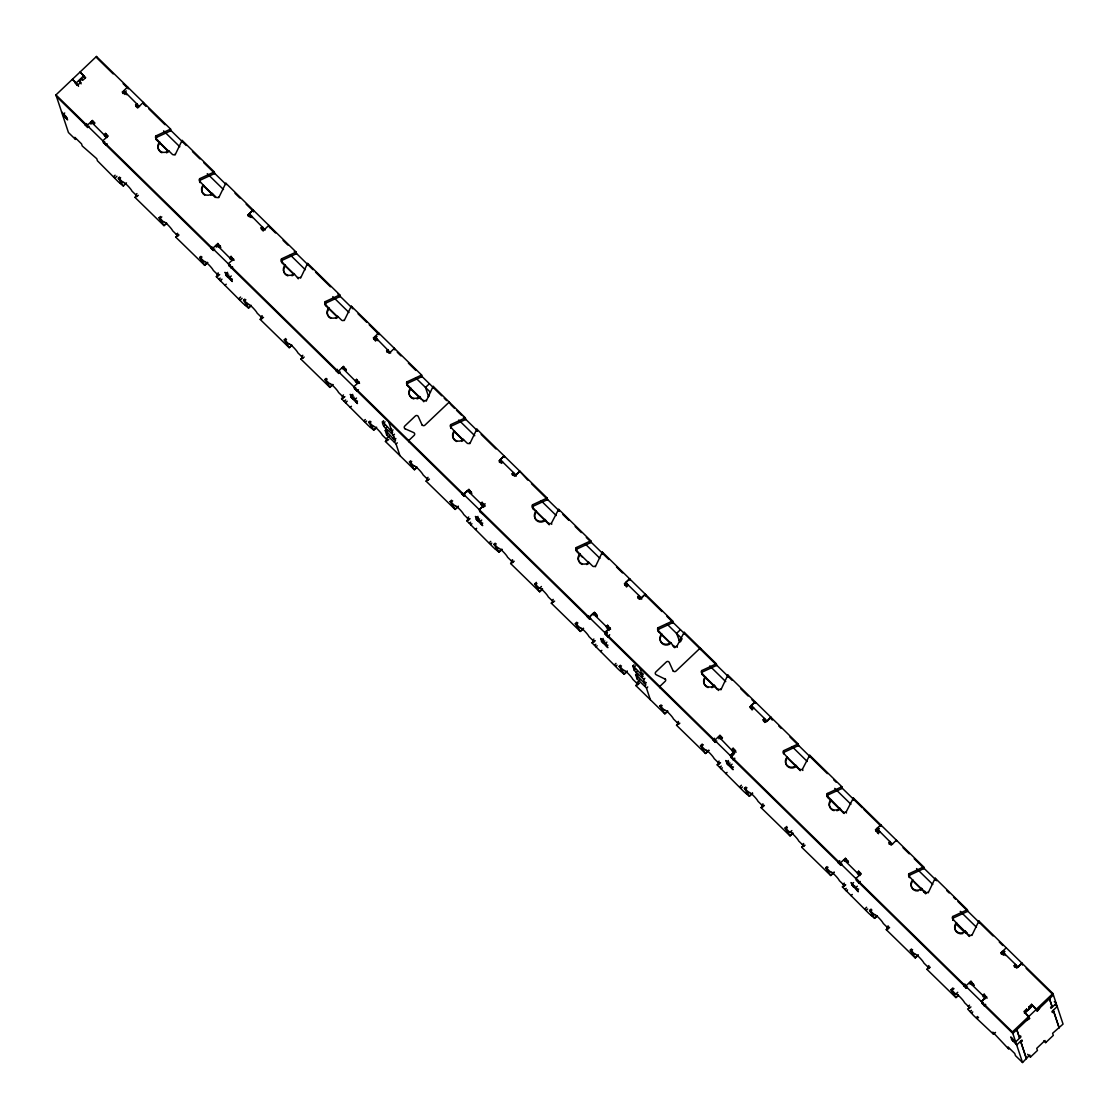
<?xml version="1.0" encoding="UTF-8"?>
<svg xmlns="http://www.w3.org/2000/svg" width="1119" height="1119" viewBox="0 0 1119 1119"><rect width="100%" height="100%" fill="white"/><g stroke="black" fill="none" stroke-linecap="round" stroke-linejoin="round"><path stroke-width="1.5" d="M175.082 154.968L181.865 140.868A1.818 1.748 -16.8 0 1 182.187 140.448L214.233 171.85L214.694 173.375A1.818 1.748 -16.8 0 1 214.261 173.669L200.217 180.187A1.818 1.734 -16.8 0 0 200.161 182.663L199.7 181.138A1.818 1.734 -16.8 0 1 199.755 178.662L213.799 172.158A1.818 1.748 -16.8 0 0 214.233 171.85M218.751 197.685L225.562 183.67A1.818 1.748 -16.8 0 1 225.884 183.264L296.045 252.013L296.507 253.523A1.818 1.748 -16.8 0 1 296.087 253.831L282.03 260.349A1.818 1.734 -16.8 0 0 281.68 262.433M300.633 278.03L307.375 263.832A1.818 1.748 -16.8 0 1 307.697 263.427L339.742 294.815L340.204 296.339A1.818 1.748 -16.8 0 1 339.784 296.647L325.727 303.151A1.818 1.734 -16.8 0 0 325.671 305.627L337.337 317.041M344.232 320.552L351.072 306.634A1.818 1.748 -16.8 0 1 351.394 306.228L421.569 374.977L422.031 376.502A1.818 1.748 -16.8 0 1 421.597 376.795L407.554 383.313A1.818 1.734 -16.8 0 0 407.288 385.537M426.199 401.189L432.899 386.796A1.818 1.748 -16.8 0 1 433.221 386.391L465.266 417.793L465.714 419.303A1.818 1.734 -16.8 0 1 465.294 419.611L451.237 426.129A1.818 1.734 -16.8 0 0 450.817 428.059M469.812 443.711L476.596 429.612A1.818 1.748 -16.8 0 1 476.918 429.206L547.079 497.941L547.541 499.466A1.818 1.734 -16.8 0 1 547.107 499.773L533.064 506.278A1.818 1.734 -16.8 0 0 532.91 508.641L532.546 507.229A1.818 1.734 -16.8 0 1 532.602 504.767L546.659 498.249A1.818 1.734 -16.8 0 0 547.079 497.941M551.737 524.251L551.429 523.202L558.409 509.76A1.818 1.748 -16.8 0 1 558.731 509.355L590.776 540.757L591.238 542.267A1.818 1.734 -16.8 0 1 590.804 542.575L576.761 549.093A1.818 1.734 -16.8 0 0 576.411 551.177M595.35 566.774L602.106 552.576A1.818 1.748 -16.8 0 1 602.428 552.171L672.589 620.919L673.051 622.43A1.818 1.734 -16.8 0 1 672.631 622.737L658.573 629.256A1.818 1.734 -16.8 0 0 658.531 631.717L670.183 643.131M677.289 647.314L676.939 646.181L683.919 632.739A1.818 1.748 -16.8 0 1 684.241 632.333L716.286 663.721L716.747 665.245A1.818 1.734 -16.8 0 1 716.328 665.539L702.27 672.057A1.818 1.734 -16.8 0 0 701.921 674.142M680.506 641.719L682.058 638.739M720.902 689.836L727.616 675.54A1.818 1.748 -16.8 0 1 727.937 675.135L798.113 743.883L798.574 745.394A1.818 1.734 -16.8 0 1 798.141 745.702L784.097 752.22A1.818 1.734 -16.8 0 0 783.538 753.633M802.855 770.473L802.463 769.145L809.443 755.703A1.818 1.748 -16.8 0 1 809.764 755.297L841.81 786.685L842.257 788.21A1.818 1.734 -16.8 0 1 841.838 788.517L827.78 795.022A1.818 1.734 -16.8 0 0 827.738 797.497L844.048 813.485L839.823 808.268A6.364 6.085 -16.8 0 1 830.857 808.31A6.364 6.085 -16.8 0 1 831.039 799.665L827.277 795.973A1.818 1.734 -16.8 0 1 827.333 793.511L841.376 786.993A1.818 1.734 -16.8 0 0 841.81 786.685M846.468 812.995L846.16 811.946L853.14 798.504A1.818 1.748 -16.8 0 1 853.461 798.099L923.623 866.847L924.084 868.372A1.818 1.734 -16.8 0 1 923.651 868.666L909.607 875.184A1.818 1.734 -16.8 0 0 909.551 877.66L909.09 876.135A1.818 1.734 -16.8 0 1 909.146 873.673L923.203 867.155A1.818 1.734 -16.8 0 0 923.623 866.847M928.197 892.864L934.952 878.667A1.818 1.748 -16.8 0 1 935.274 878.261L967.32 909.663L967.781 911.174A1.818 1.734 -16.8 0 1 967.348 911.481L953.304 918A1.818 1.734 -16.8 0 0 952.745 919.231M971.838 935.484L978.649 921.483A1.818 1.748 -16.8 0 1 978.971 921.077L1052.909 993.504L1063.05 1024.095L1052.615 1033.285L1053.315 1035.397L1045.692 1042.628L1043.817 1040.796M391.58 428.801L390.349 429.976L391.72 431.137M394.434 437.431C391.706 438.116 395.175 441.418 395.874 438.494M248.754 214.666L249.859 215.743L249.243 213.715L253.174 209.994L253.467 211.715M87.604 126.979L56.412 96.416L55.95 94.905L96.458 56.468L170.536 129.035L170.997 130.559A1.818 1.748 -16.8 0 1 170.564 130.867L156.52 137.385A1.818 1.734 -16.8 0 0 156.464 139.847L168.116 151.261M76.875 85.072L76.176 82.974L83.799 75.728L80.036 72.078L85.659 77.603L83.044 80.078L81.799 78.848L79.393 81.127L79.855 82.638M78.498 86.359L78.036 84.834L80.652 82.358L79.393 81.127M64.706 112.977L62.608 114.963L68.441 132.532L75.532 139.455L74.833 137.343L81.533 143.861L82.233 145.974L96.752 158.702L97.451 160.8L118.446 181.935L123.37 186.076L126.461 182.859M86.065 123.594L85.24 125.02L87.744 127.482L88.974 126.321M85.24 125.02L86.709 123.636M93.576 124.209L94.877 122.964L92.373 120.502L87.142 125.454L87.744 127.482M124.978 91.52L122.88 93.506L122.419 91.982L127.65 87.03L128.223 88.919M90.737 124.013L92.835 122.027L92.373 120.502M123.244 91.702L124.349 92.765L126.307 90.919M105.55 133.413L104.249 134.658L104.696 136.168L106.011 134.937L105.55 133.413L108.053 135.875L102.822 140.826L105.941 145.316L107.172 144.155M136.056 106.417L135.609 104.892L136.91 103.661L137.371 105.172L136.056 106.417L137.735 108.053M103.438 142.854L104.668 141.693M106.781 143.875L105.941 145.316M113.648 176.606L115.117 175.207M114.949 178.103L116.908 176.242M123.272 185.88L118.334 178.187L119.565 177.026M118.334 178.145L119.411 178.886L120.642 177.725M121.384 181.082L119.719 182.705M120.726 183.502L121.467 182.803M119.411 178.886L123.174 182.551A6.364 0.867 46.5 0 1 126.951 184.971A6.364 0.867 46.5 0 1 131.944 191.083L135.693 194.748L136.924 193.587M136.966 195.447L134.993 197.406L164.045 225.73L166.745 223.171M134.993 197.308L138.35 195.335M166.395 223.199L163.947 225.52L159.01 217.841L160.479 216.443M159.122 217.757L160.087 218.527L161.807 216.904M160.087 218.527L163.85 222.191A6.364 0.867 46.5 0 1 167.612 224.625A6.364 0.867 46.5 0 1 172.606 230.738L176.368 234.403L177.599 233.242M178.369 234.403L175.669 237.06L204.721 265.371L207.658 262.587M175.669 236.962L179.026 234.99M207.561 262.378L204.623 265.175L199.686 257.482L200.916 256.321M211.337 246.795L210.75 247.998L213.267 250.46L214.736 249.061M210.75 247.998L211.981 246.837M199.686 257.482L200.763 258.181L201.993 257.02M220.849 247.453L217.883 243.48L212.652 248.432L213.267 250.46M250.488 214.484L248.404 216.471L247.942 214.96L253.174 209.994L253.621 211.519L246.124 204.162M216.261 246.977L218.345 244.991L217.883 243.48M219.086 247.173L220.401 245.928M231.06 256.391L229.759 257.622L230.22 259.146L231.521 257.902L231.06 256.391L234.025 260.363L231.521 257.902M261.58 229.381L261.119 227.87L262.419 226.625L262.881 228.15L261.58 229.381L263.245 231.018M200.763 258.181L204.525 261.846A6.364 0.867 46.5 0 1 208.288 264.266A6.364 0.867 46.5 0 1 213.281 270.378L217.044 274.043L218.261 272.882M233.577 258.839L228.346 263.804L231.465 268.28L232.682 267.119M218.792 274.281L216.345 276.701L242.935 303.333L248.586 308.131L251.285 305.571M216.345 276.603L219.688 274.631M228.947 265.818L230.178 264.657M218.988 279.274L220.205 278.113M232.29 266.84L231.465 268.28M227.535 272.309L226.22 273.554L227.241 276.631L228.877 275.078M220.275 280.785L221.996 279.149M230.654 279.232L232.248 281.512L225.996 275.414L227.954 273.554M231.283 275.973L229.982 277.218L231.004 280.296L232.304 279.051M226.234 284.212L224.905 285.373M238.865 298.647L240.571 297.025M240.151 300.158L242.124 298.297M251.174 305.375L248.488 307.921L243.55 300.242L244.781 299.081M243.606 300.144L244.627 300.941L245.858 299.78M244.935 304.76L246.837 302.899M245.942 305.557L246.684 304.858M244.627 300.941L248.39 304.592A6.364 0.867 46.5 0 1 252.153 307.026A6.364 0.867 46.5 0 1 257.146 313.138L260.909 316.803L262.126 315.642M291.947 345.212L289.262 347.771L260.209 319.461L263.552 317.39M285.695 338.498L284.226 339.882L289.15 347.575L291.611 345.253M284.338 339.798L285.303 340.582L286.52 339.421M285.303 340.582L289.052 344.246A6.364 0.867 46.5 0 1 292.828 346.666A6.364 0.867 46.5 0 1 297.822 352.793L301.584 356.443L302.801 355.282M302.592 357.381L300.885 359.101L329.923 387.426L332.875 384.628M300.885 359.003L304.228 357.031M332.763 384.432L329.825 387.216L324.902 379.537L326.119 378.376M337.337 369.298L336.273 370.962L338.777 373.424L340.246 372.026M324.902 379.537L325.979 380.222L327.196 379.061M336.273 370.962L337.49 369.802M346.372 370.417L343.407 366.445L338.176 371.396L338.777 373.424M375.592 341.085L373.452 337.924L378.684 332.958L378.823 334.525M373.914 339.449L377.047 336.469M344.61 370.137L345.911 368.906M356.583 379.355L355.269 380.586L355.73 382.111L357.031 380.866L356.583 379.355L359.549 383.327L357.031 380.866M387.09 352.345L386.628 350.834L387.943 349.59L388.391 351.114M325.979 380.222L329.727 383.887A6.364 0.867 46.5 0 1 333.504 386.307A6.364 0.867 46.5 0 1 338.498 392.433L342.246 396.098L343.477 394.923M359.087 381.817L353.856 386.768L356.975 391.258L358.444 389.86M394.364 348.331L389.146 353.296L386.628 350.834M343.757 396.658L341.547 398.756L368.137 425.388L373.802 430.172L376.488 427.626M341.561 398.644L344.904 396.672M354.471 388.797L355.688 387.636M344.19 401.329L345.659 399.931M352.737 394.364L351.436 395.608L352.457 398.686L354.094 397.133M357.562 390.041L356.975 391.258M345.491 402.826L347.212 401.203M355.856 401.287L357.465 403.567L351.198 397.455L353.156 395.594M356.499 398.028L355.199 399.259L356.206 402.336L357.52 401.106M351.436 406.267L350.107 407.428M364.067 420.702L365.298 419.541M365.367 422.199L366.598 421.038M376.627 427.178L373.69 429.976L368.766 422.297L369.983 421.122M368.822 422.185L369.732 422.87L371.06 421.821M371.312 425.64L370.053 426.815M371.158 427.598L372.137 426.675M383.593 420.716L382.376 421.877C382.796 430.256 394.238 431.277 394.643 439.655M390.349 429.976L383.817 422.94L385.048 421.779M383.789 426.143L385.006 424.982M429.416 383.733L425.5 387.454L428.591 396.685M385.565 428.227L386.796 427.066M386.447 429.332L385.23 430.493L386.684 434.871L395.958 443.753L399.945 455.671M393.203 438.592L386.67 431.57L387.901 430.395M386.642 434.759L387.859 433.599M393.021 429.878L391.804 431.067L388.797 422.059M428.381 396.322L429.123 395.622M391.454 433.319L392.685 432.144M369.843 422.982L373.592 426.647A6.364 0.867 46.5 0 1 377.369 429.067A6.364 0.867 46.5 0 1 382.362 435.193L386.111 438.844L387.342 437.683M388.419 436.844L389.636 435.683M417.163 467.266L414.464 469.826L385.426 441.501L387.622 439.319M385.426 441.404L388.769 439.431M393.245 435.389L394.461 434.228M405.204 428.997L405.148 428.801A1.818 1.734 -16.8 0 1 404.784 426.031L415.345 416.002A1.818 1.734 -16.8 0 1 418.212 416.394L422.199 425.248M394.308 441.935L395.539 440.774M396.084 444.005L397.315 442.844M405.148 428.801L413.778 432.633A1.818 1.734 -16.8 0 1 414.142 435.403L408.729 440.522L409.19 442.047M422.045 424.772A1.818 1.734 -16.8 0 0 424.912 425.164L449.237 402.085L449.698 403.609M410.659 460.776L409.428 461.937L414.366 469.616L416.814 467.294M409.54 461.839L410.519 462.623L411.736 461.462M410.519 462.623L414.268 466.287A6.364 0.867 46.5 0 1 418.044 468.721A6.364 0.867 46.5 0 1 423.038 474.834L426.787 478.498L428.017 477.337M428.059 479.198L426.087 481.156L455.139 509.467L458.328 506.445M426.087 481.058L429.444 479.086M458.217 506.25L455.041 509.271L450.104 501.578L451.572 500.193M450.104 501.578L451.181 502.277L452.649 500.878M465.392 495.102L464.175 496.276L461.657 493.815L462.637 492.878M483.632 507.411L483.17 505.9L467.476 490.528L463.56 494.248L464.175 496.276M499.564 460.385L500.822 461.615L500.207 459.587L504.137 455.867L504.655 457.447M463.686 494.374L468.917 489.409L471.882 493.395M504.193 455.937L498.976 460.888L501.48 463.35L502.781 462.105M499.424 462.413L501.522 460.427M470.12 493.115L471.421 491.87M482.093 502.319L480.792 503.564L481.24 505.075L482.555 503.844L482.093 502.319L485.059 506.292L482.555 503.844M512.152 473.799L513.453 472.568L513.915 474.078L512.6 475.323L512.152 473.799L514.656 476.26L519.887 471.295M451.181 502.277L454.943 505.942A6.364 0.867 46.5 0 1 458.706 508.362A6.364 0.867 46.5 0 1 463.7 514.474L467.462 518.139L468.693 516.978M468.973 518.601L466.763 520.797L493.535 547.597L499.004 552.226L501.941 549.429M483.058 505.634L485.1 503.704M483.17 505.9L479.254 509.607L479.855 511.635L482.219 513.593M516.209 476.162L515.831 474.89L519.748 471.169L527.762 480.093M466.763 520.699L470.12 518.726M479.38 509.746L484.597 504.781M469.407 523.37L470.623 522.209M477.953 516.405L476.652 517.649L477.659 520.727L479.631 518.866M470.707 524.867L471.924 523.706M481.072 523.328L482.681 525.608L476.414 519.51L478.373 517.649M481.716 520.069L480.401 521.314L481.422 524.391L482.723 523.146M475.477 529.483L476.652 528.308M489.283 542.743L490.751 541.358M490.584 544.254L491.8 543.093M501.844 549.233L498.906 552.017L493.969 544.338L495.199 543.177M493.969 544.338L494.934 544.925L496.276 543.862M496.528 547.695L495.199 548.856M495.046 545.037L498.808 548.688A6.364 0.867 46.5 0 1 502.585 551.121A6.364 0.867 46.5 0 1 507.578 557.234L511.327 560.899L512.558 559.738M513.075 561.137L510.628 563.556L539.68 591.867L542.617 589.084M510.628 563.458L514.222 561.248M536.365 582.356L534.644 583.978L539.582 591.671L542.267 589.112M534.7 583.88L535.721 584.678L536.952 583.517M535.721 584.678L539.484 588.342L541.442 586.482M539.484 588.342A6.364 0.867 46.5 0 1 543.247 590.762A6.364 0.867 46.5 0 1 548.24 596.875L552.003 600.539L553.22 599.378M553.262 601.239L551.303 603.197L580.355 631.522L583.531 628.486M551.303 603.099L554.646 601.127M583.433 628.291L580.243 631.312L575.32 623.633L576.789 622.234M575.376 623.521L576.397 624.318L577.866 622.933M590.664 618.303L589.685 619.241L587.181 616.779L588.16 615.856M609.184 630.515L608.68 628.864L593 613.492L589.07 617.212L589.685 619.241M625.017 583.293L626.276 584.524L625.661 582.495L629.577 578.775L630.165 580.411M589.209 617.338L594.427 612.373L596.945 614.835L595.63 616.079M626.612 587.013L624.486 583.852L629.717 578.901M624.948 585.377L627.032 583.391M628.305 585.083L626.99 586.314L624.486 583.852M607.603 625.283L606.302 626.528L606.764 628.053L608.065 626.808L607.603 625.283L610.568 629.27L608.065 626.808M637.662 596.763L638.963 595.532L639.425 597.042L638.124 598.287L637.662 596.763L640.166 599.224L645.397 594.273L645.859 595.784L661.93 611.534M576.397 624.318L580.146 627.983A6.364 0.867 46.5 0 1 583.922 630.403A6.364 0.867 46.5 0 1 588.916 636.529L592.678 640.194L593.895 639.019M594.189 640.655L591.979 642.852L618.751 669.652L624.22 674.267L627.158 671.484M591.979 642.74L595.322 640.767M608.68 628.864L604.764 632.585L607.883 637.061L609.687 634.697M641.733 599.127L641.355 597.868L645.271 594.147L645.803 595.909M610.121 627.745L604.889 632.711L605.351 634.221L715.181 741.827M605.351 634.221L607.435 632.249M605.379 634.613L607.337 632.753M594.609 645.425L595.84 644.25M603.169 638.459L601.854 639.704L602.875 642.782L604.833 640.921M595.909 646.922L597.14 645.761M606.288 645.383L607.883 647.663L601.63 641.551L603.589 639.69M606.918 642.124L605.617 643.355L606.638 646.432L607.939 645.201M601.854 650.363L600.679 651.524M614.499 664.798L615.968 663.399M615.786 666.295L617.017 665.134M627.297 671.05L624.108 674.072L619.185 666.392L620.402 665.218M619.185 666.392L620.262 667.078L621.493 665.917M620.513 670.896L621.73 669.735M634.025 664.812L632.794 665.973L634.375 670.547L643.257 678.855L644.992 683.849L646.292 682.59M642.138 675.233L634.235 667.036L635.466 665.875M634.207 670.239L635.438 669.078M680.45 629.689L676.533 633.41L679.862 641.788M635.984 672.323L637.215 671.162M636.879 673.428L635.648 674.589L637.103 678.967L646.376 687.849L650.363 699.767M644.964 683.835L637.089 675.666L638.32 674.491M640.781 674.072L641.998 672.897M637.061 678.855L638.278 677.694M643.439 673.974L642.222 675.163L639.83 668.015M678.799 640.418L680.03 639.243M641.886 677.401L643.103 676.24M620.262 667.078L624.024 670.743A6.364 0.867 46.5 0 1 627.787 673.162A6.364 0.867 46.5 0 1 632.781 679.289L636.543 682.94L637.76 681.779M638.837 680.939L640.068 679.779M667.833 711.124L664.896 713.922L635.844 685.597L638.781 682.814M635.844 685.499L639.187 683.527M643.663 679.485L644.88 678.324M643.621 682.688L644.852 681.527M664.952 679.037L656.182 674.743A1.818 1.734 -16.8 0 1 655.818 671.959L666.378 661.944A1.818 1.734 -16.8 0 1 669.246 662.336L673.218 671.19M644.726 686.031L645.957 684.87M646.516 688.101L647.733 686.94M664.798 678.562A1.818 1.734 -16.8 0 1 665.162 681.331L659.762 686.465L660.224 687.989M673.078 670.715A1.818 1.734 -16.8 0 0 675.946 671.106L700.27 648.027L700.732 649.538M661.077 704.872L659.86 706.033L664.784 713.712L667.483 711.152M659.916 705.921L660.937 706.718L662.154 705.557M660.937 706.718L664.686 710.383A6.364 0.867 46.5 0 1 668.463 712.817A6.364 0.867 46.5 0 1 673.456 718.93L677.205 722.594L678.436 721.433M678.715 723.056L676.519 725.252L705.557 753.563L708.998 750.303M676.519 725.154L679.862 723.182M708.649 750.331L705.46 753.367L700.522 745.674L702.242 744.051M700.522 745.674L701.613 746.373L703.319 744.736M716.803 740.932L715.321 742.331L712.817 739.869L714.537 738.246M750.695 706.411L751.786 707.488L751.185 705.46L755.101 701.739L755.689 703.389L751.954 699.739M721.154 739.044L722.454 737.813L719.951 735.351L714.719 740.302L715.321 742.331M752.136 709.992L749.996 706.83L755.227 701.865M750.457 708.341L752.541 706.369M718.999 738.848L718.636 736.582L734.624 753.227M753.814 708.047L752.514 709.292L749.996 706.83M701.613 746.373L705.362 750.038A6.364 0.867 46.5 0 1 709.138 752.458A6.364 0.867 46.5 0 1 714.132 758.57L717.88 762.235L719.111 761.074M733.127 748.261L731.812 749.492L732.274 751.017L733.574 749.772L733.127 748.261L735.631 750.709L730.399 755.675M763.172 719.741L764.487 718.496L764.934 720.021L763.634 721.251L763.172 719.741L765.69 722.203L770.907 717.237L771.369 718.762M719.629 762.571L717.181 764.892L743.953 791.692L749.422 796.322L752.611 793.301M717.195 764.795L720.538 762.822M734.204 751.828L730.273 755.549L733.393 760.039L734.624 758.878M767.061 721.461L770.781 717.111L771.355 719.013M719.825 767.466L721.293 766.067M733.994 754.22L730.861 757.199L840.691 864.791L840.229 863.281M730.889 757.577L732.12 756.416M728.371 760.5L727.07 761.745L728.091 764.823L730.05 762.962M721.126 768.963L722.342 767.802M731.49 767.424L733.099 769.704L726.832 763.606L728.791 761.745M734.721 758.136L733.393 760.039M732.134 764.165L730.819 765.41L731.84 768.487L733.477 766.935M727.07 772.404L725.895 773.579M739.701 786.839L741.421 785.216M741.002 788.349L742.47 786.951M745.869 787.035L744.401 788.433L749.324 796.113L752.514 793.091M744.457 788.322L745.478 789.133L746.946 787.734M745.716 792.951L746.946 791.79M746.793 793.749L748.01 792.588M745.478 789.133L749.226 792.784A6.364 0.867 46.5 0 1 753.003 795.217A6.364 0.867 46.5 0 1 757.997 801.33L761.745 804.995L762.976 803.834M793.035 833.179L790.098 835.963L761.046 807.652L763.745 805.093M761.06 807.554L764.403 805.582M786.783 826.451L785.062 828.074L790 835.767L792.7 833.207M785.09 827.976L786.139 828.773L787.37 827.612M786.139 828.773L789.902 832.438L791.86 830.578M789.902 832.438A6.364 0.867 46.5 0 1 793.679 834.858A6.364 0.867 46.5 0 1 798.672 840.97L802.421 844.635L803.652 843.474M803.932 845.097L801.722 847.293L830.774 875.604L834.201 872.358M801.722 847.195L805.079 845.223M834.103 872.149L830.676 875.408L825.738 867.729L826.969 866.568M825.738 867.729L826.815 868.414L828.046 867.253M839.278 861.043L838.201 862.721L840.719 865.183L841.936 864.008M838.201 862.721L839.921 861.084M845.46 858.315L848.426 862.287L845.46 858.315L840.103 863.155L840.719 865.183M877.646 832.956L875.52 829.794L880.737 824.829L881.199 826.354L863.826 809.331M875.967 831.319L879.1 828.34M876.205 829.375L877.31 830.452L879.268 828.592M846.663 862.008L847.964 860.777M878.485 833.767L878.023 832.256L879.324 831.011L879.786 832.536M826.815 868.414L830.578 872.079A6.364 0.867 46.5 0 1 834.34 874.499A6.364 0.867 46.5 0 1 839.334 880.625L843.097 884.29L844.313 883.115M858.637 871.225L857.336 872.47L857.783 873.981L859.098 872.75L858.637 871.225L861.14 873.687L855.797 878.527L858.916 883.003L859.896 882.08M844.845 884.514L842.397 886.947L868.987 913.566L874.638 918.363L877.338 915.804M842.397 886.835L845.74 884.863M889.143 844.23L890.458 842.985L889.997 841.46L888.696 842.705L891.2 845.167L896.431 840.201M845.041 889.521L846.258 888.346M853.587 882.555L852.286 883.8L853.293 886.877L854.608 885.633M856.399 880.541L857.63 879.38M846.328 891.018L847.559 889.857M859.979 881.338L858.916 883.003M857.336 886.22L856.035 887.451L857.056 890.528L858.693 888.99M852.286 894.459L851.013 895.62M864.917 908.894L866.624 907.257M866.218 910.39L867.687 908.992M876.988 915.846L874.54 918.167L869.603 910.488L871.072 909.09M869.589 910.446L870.68 911.174L871.911 910.013M870.988 914.992L872.4 913.594M871.995 915.79L873.463 914.405M870.68 911.174L874.443 914.838A6.364 0.867 46.5 0 1 878.205 917.258A6.364 0.867 46.5 0 1 883.199 923.385L886.961 927.036L888.178 925.875M923.79 892.095L924.77 891.158M918.251 955.22L915.314 958.018L886.262 929.693L888.962 927.036M886.262 929.595L889.605 927.623M925.469 893.605L926.196 892.906M918.153 955.025L915.202 957.808L910.279 950.129L911.509 948.968M910.279 950.129L911.356 950.814L912.586 949.653M911.356 950.814L915.118 954.479A6.364 0.867 46.5 0 1 918.881 956.913A6.364 0.867 46.5 0 1 923.874 963.025L927.637 966.69L928.854 965.529M964.704 931.498L965.445 930.798M929.385 966.914L926.938 969.348L955.99 997.658L958.437 995.337M926.938 969.25L930.281 967.278M966.131 933.246L966.872 932.547M958.326 995.127L955.878 997.463L950.954 989.769L952.912 987.909M950.954 989.769L952.031 990.469L953.989 988.609M964.55 984.244L963.725 985.685L966.229 988.147L967.459 986.986M963.725 985.685L965.193 984.286M952.031 990.469L955.78 994.12L957.738 992.273M970.97 981.279L973.936 985.266L970.97 981.279L965.627 986.119L966.229 988.147M1004.624 951.304L1001.491 954.283L1001.029 952.759L1006.261 947.807M1001.715 952.353L1002.82 953.43L1004.778 951.57M972.173 984.986L973.488 983.741M955.78 994.12A6.364 0.867 46.5 0 1 959.556 996.553A6.364 0.867 46.5 0 1 964.55 1002.666L968.299 1006.331L969.53 1005.17M995.49 1032.403L993.532 1034.264L973.572 1015.506L967.613 1008.988L970.956 1006.918M984.147 994.19L982.846 995.434L983.307 996.945L984.608 995.714L984.147 994.19L987.126 998.176M1014.206 965.669L1015.506 964.438L1015.968 965.949L1014.667 967.194L1014.206 965.669L1016.709 968.131L1021.941 963.179M970.243 1011.562L971.474 1010.401M970.075 984.174L969.544 982.398L985.224 997.77L981.307 1001.491L984.426 1005.967L985.657 1004.806M1018.052 967.278L1021.815 963.053L1022.43 965.082M981.433 1001.617L986.664 996.651M971.544 1013.059L972.775 1011.898M981.922 1003.519L983.139 1002.358M985.503 1004.303L984.426 1005.967M976.314 1017.675L977.488 1016.5M977.335 1018.472L978.552 1017.297M1026.109 968.327L1053.357 995.029L1036.921 1010.625L1031.592 1004.33L1028.976 1006.82L1030.235 1008.051L1027.829 1010.317L1026.585 1009.086L1023.969 1011.562L1029.298 1017.856L1012.849 1033.466L1022.542 1062.532L1029.746 1054.979L1030.445 1057.091L1037.439 1050.461L1036.74 1048.349L1044.992 1040.516L1045.692 1042.628M1024.417 1013.087L1027.032 1010.611L1026.585 1009.086M981.895 1003.128L1012.905 1033.508L1012.401 1031.942L1028.837 1016.346M1036.46 1009.114L1052.909 993.504M1028.879 1016.43L1036.502 1009.198L1032.739 1005.547L1025.116 1012.779L1028.879 1016.43L1029.578 1018.542L1026.78 1020.5M156.464 139.847L156.003 138.336A1.818 1.734 -16.8 0 1 156.059 135.861L170.116 129.342A1.818 1.748 -16.8 0 0 170.536 129.035M281.862 262.433L281.526 261.3A1.818 1.734 -16.8 0 1 281.582 258.825L295.626 252.307A1.818 1.748 -16.8 0 0 296.045 252.013M325.671 305.627L325.223 304.102A1.818 1.734 -16.8 0 1 325.265 301.64L339.323 295.122A1.818 1.748 -16.8 0 0 339.742 294.815M407.414 385.495L407.036 384.265A1.818 1.734 -16.8 0 1 407.092 381.803L421.136 375.285A1.818 1.748 -16.8 0 0 421.569 374.977M451.013 428.017L450.733 427.08A1.818 1.734 -16.8 0 1 450.789 424.605L464.833 418.086A1.818 1.734 -16.8 0 0 465.266 417.793M576.565 551.094L576.243 550.044A1.818 1.734 -16.8 0 1 576.299 547.569L590.342 541.05A1.818 1.734 -16.8 0 0 590.776 540.757M658.531 631.717L658.07 630.207A1.818 1.734 -16.8 0 1 658.126 627.731L672.169 621.213A1.818 1.734 -16.8 0 0 672.589 620.919M717.363 689.374L702.214 674.533L701.767 673.009A1.818 1.734 -16.8 0 1 701.809 670.547L715.866 664.029A1.818 1.734 -16.8 0 0 716.286 663.721M783.72 753.646L783.58 753.171A1.818 1.734 -16.8 0 1 783.636 750.695L797.679 744.191A1.818 1.734 -16.8 0 0 798.113 743.883M953.22 920.377L952.787 918.951A1.818 1.734 -16.8 0 1 952.842 916.475L966.886 909.957A1.818 1.734 -16.8 0 0 967.32 909.663M382.46 421.779L383.817 422.94M385.3 430.395L386.67 431.57M632.878 665.875L634.235 667.036M1054.308 1001.603L1056.196 1003.435L1050.965 1008.401L1050.615 1007.352L1051.93 1006.107L1049.538 998.903M638.417 598.161L639.033 599.071M763.634 720.216L764.697 722.468M1055.329 1004.694L1057.231 1006.527L1051.986 1011.478L1052.336 1012.527L1053.636 1011.296L1059.133 1027.815M956.074 924.028L960.466 928.308M960.703 928.532L961.403 929.218M961.878 929.679L962.578 930.365M962.816 930.588L963.753 931.512M76.176 82.974L72.413 79.309L78.036 84.834M1027.69 1016.723L1029.578 1018.542M56.468 96.486L61.587 111.886L66.958 117.831L65.699 116.614M1012.275 1039.271L1010.681 1036.991L1015.688 1041.887L1020.92 1036.921L1020.57 1035.858L1019.255 1037.103L1016.877 1029.9L1019.605 1038.166M1027.634 1054.35L1030.445 1057.091M66.021 117.579L67.63 119.859L62.608 114.963L61.587 111.886M1012.597 1040.236L1011.352 1039.019L1016.709 1044.964L1021.927 1039.999L1022.276 1041.048L1020.976 1042.293L1026.445 1058.812L1020.64 1041.243M226.57 274.617L224.975 272.337L231.577 279.498L230.332 278.267M351.786 396.658L350.191 394.378L356.793 401.539L355.548 400.322M477.002 518.698L475.393 516.432L482.009 523.594L480.75 522.363M602.204 640.753L600.609 638.473L607.211 645.635L605.966 644.418M727.42 762.794L725.811 760.528L732.427 767.676L731.169 766.459M852.622 884.849L851.027 882.569L857.644 889.731L856.385 888.514M226.891 275.582L225.646 274.351L225.996 275.414M352.107 397.623L350.848 396.406L351.198 397.455M477.323 519.678L476.065 518.447L476.414 519.51M602.526 641.719L601.281 640.502L601.63 641.551M727.742 763.773L726.483 762.543L726.832 763.606M852.944 885.814L851.699 884.597L858.301 891.759L856.706 889.479M1022.542 1062.532L1015.451 1055.623L1014.751 1053.511L1008.051 1046.978L1008.751 1049.09L992.833 1032.152L993.532 1034.264M113.159 73.896L96.919 57.978L96.458 56.468M123.118 83.645L126.867 87.324M143.791 103.913L145.988 106.417M148.799 108.823L165.025 124.713M170.018 129.594L186.23 145.484M192.468 151.597L199.965 158.94M203.7 162.605L226.164 184.607M235.004 193.279L239.886 198.049M269.273 226.751L275.568 233.004M283.051 240.347L287.863 245.047M294.283 251.341L312.998 269.679M315.558 272.183L330.469 286.8M337.952 294.129L352.919 308.802M358.038 313.81L366.654 322.244M369.214 324.762L379.173 334.609M397.273 352.247L400.98 355.884M408.393 363.143L415.82 370.417M420.758 375.257L441.725 395.804M444.201 398.224L446.663 400.63M450.929 404.812L454.622 408.435M456.51 410.281L461.434 415.107M463.252 416.883L477.449 430.801M481.142 434.41L495.969 448.943M531.469 483.716L558.913 510.6M562.885 514.502L568.886 520.377M575.124 526.489L581.376 532.616M586.3 537.442L608.82 559.5M616.513 567.039L622.542 572.942M666.868 616.373L685.374 634.501M685.933 635.06L732.134 680.31M740.736 688.744L748.121 695.976M778.782 726.021L781.258 728.441M789.972 736.987L809.932 756.542M827.403 773.649L810.212 756.822L809.764 755.297M833.641 779.761L836.145 782.209M841.124 787.105L862.343 807.876M903.005 847.726L909.243 853.839M914.195 858.679L936.701 880.737M946.688 890.514L949.178 892.948M953.584 897.284L955.598 899.242M957.906 901.508L965.739 909.174M966.648 910.069L993.057 935.946M999.267 942.03L1002.834 945.513M144.113 104.571L143.344 102.388L138.113 107.354L135.609 104.892M269.777 227.703L268.854 225.367L263.622 230.318L261.119 227.87M377.103 332.833L376.627 332.021M771.55 719.293L772.334 720.063M880.121 825.654L880.905 826.423M249.243 213.715L265.203 229.968M500.207 459.587L515.831 474.89M625.661 582.495L641.355 597.868M751.185 705.46L766.865 720.832M1017.898 966.774L1002.204 951.402L1002.82 953.43M163.598 130.881L179.823 146.771M207.267 173.655L223.492 189.545M290.367 255.062L305.333 269.735M332.791 296.633L349.002 312.523M415.611 377.774L430.423 392.279M458.748 420.031L474.764 435.725M541.26 500.878L556.227 515.537M584.929 543.652L599.91 558.325M666.616 623.689L681.457 638.222M709.754 665.945L725.755 681.625M792.294 746.807L807.261 761.479M834.718 788.377L850.93 804.267M916.559 868.554L932.784 884.444M960.228 911.342L976.453 927.231M374.278 337.63L375.369 338.707L374.767 336.679L390.685 353.003M122.419 91.982L124.936 94.444L126.237 93.199L126.699 94.723M247.942 214.96L250.446 217.408L251.761 216.177L252.209 217.687M373.452 337.924L375.97 340.386L377.271 339.141L377.732 340.666M875.52 829.794L878.023 832.256M1001.029 952.759L1003.533 955.22L1004.848 953.989L1005.296 955.5M156.003 138.336L160.003 142.784A6.364 6.085 -16.8 0 0 161.905 152.757M159.779 142.015A6.364 6.085 -16.8 0 0 159.597 150.659A6.364 6.085 -16.8 0 0 168.563 150.631L172.326 154.31A1.818 1.734 -16.8 0 0 174.886 154.296M199.7 181.138L203.7 185.586A6.364 6.085 -16.8 0 0 204.777 195.182M203.462 184.831A6.364 6.085 -16.8 0 0 203.294 193.475A6.364 6.085 -16.8 0 0 212.26 193.433L216.023 197.126A1.818 1.734 -16.8 0 0 218.583 197.112M281.526 261.3L285.513 265.749A6.364 6.085 -16.8 0 0 287.849 275.875M285.289 264.993A6.364 6.085 -16.8 0 0 285.107 273.623A6.364 6.085 -16.8 0 0 294.073 273.595L298.297 278.799M325.223 304.102L329.21 308.55A6.364 6.085 -16.8 0 0 330.692 318.355M328.986 307.795A6.364 6.085 -16.8 0 0 328.804 316.439A6.364 6.085 -16.8 0 0 337.77 316.397L341.533 320.09A1.818 1.734 -16.8 0 0 344.092 320.076M407.036 384.265L411.037 388.713A6.364 6.085 -16.8 0 0 413.806 398.965M410.799 387.957A6.364 6.085 -16.8 0 0 410.617 396.602A6.364 6.085 -16.8 0 0 419.583 396.56L423.807 401.763M450.733 427.08L454.734 431.528A6.364 6.085 -16.8 0 0 456.622 441.501M454.496 430.759A6.364 6.085 -16.8 0 0 454.314 439.403A6.364 6.085 -16.8 0 0 463.28 439.375L467.043 443.054A1.818 1.734 -16.8 0 0 469.616 443.054M532.546 507.229L536.547 511.677A6.364 6.085 -16.8 0 0 536.365 520.321A6.364 6.085 -16.8 0 0 545.331 520.293L545.107 519.524A6.364 6.085 -16.8 0 1 536.141 519.566A6.364 6.085 -16.8 0 1 536.323 510.921M545.107 519.524L549.331 524.741L533.008 508.753M576.243 550.044L580.243 554.492A6.364 6.085 -16.8 0 0 582.146 564.466M580.006 553.737A6.364 6.085 -16.8 0 0 579.838 562.367A6.364 6.085 -16.8 0 0 588.804 562.339L592.566 566.032A1.818 1.734 -16.8 0 0 595.126 566.018M658.07 630.207L662.056 634.655A6.364 6.085 -16.8 0 0 661.875 643.299A6.364 6.085 -16.8 0 0 670.841 643.257L670.617 642.502A6.364 6.085 -16.8 0 1 661.651 642.53A6.364 6.085 -16.8 0 1 661.833 633.886M670.617 642.502L674.841 647.705L672.505 645.425M701.767 673.009L705.753 677.457A6.364 6.085 -16.8 0 0 708.089 687.584M705.529 676.701A6.364 6.085 -16.8 0 0 705.348 685.346A6.364 6.085 -16.8 0 0 714.314 685.304L718.538 690.507M783.58 753.171L787.58 757.619A6.364 6.085 -16.8 0 0 787.398 766.263A6.364 6.085 -16.8 0 0 796.364 766.221L796.127 765.466A6.364 6.085 -16.8 0 1 787.161 765.508A6.364 6.085 -16.8 0 1 787.342 756.864M796.127 765.466L800.351 770.669L787.538 758.109M909.09 876.135L913.09 880.583A6.364 6.085 -16.8 0 0 918.167 890.948M912.866 879.828A6.364 6.085 -16.8 0 0 912.684 888.472A6.364 6.085 -16.8 0 0 921.65 888.43L925.875 893.647L914.209 882.22M952.787 918.951L956.787 923.399A6.364 6.085 -16.8 0 0 962.774 933.582M956.563 922.629A6.364 6.085 -16.8 0 0 956.381 931.274A6.364 6.085 -16.8 0 0 965.347 931.246L969.558 936.449L955.584 922.755M160.003 142.784L168.787 151.387A6.364 6.085 -16.8 0 1 166.437 152.813M203.7 185.586L212.484 194.188A6.364 6.085 -16.8 0 1 210.973 195.265M285.513 265.749L294.297 274.351A6.364 6.085 -16.8 0 1 291.947 275.792M329.21 308.55L337.994 317.167L337.77 316.397M411.037 388.713L419.821 397.315A6.364 6.085 -16.8 0 1 417.023 398.896M454.734 431.528L463.518 440.131A6.364 6.085 -16.8 0 1 461.587 441.39M536.547 511.677L545.331 520.293M580.243 554.492L589.028 563.095A6.364 6.085 -16.8 0 1 586.664 564.535M662.056 634.655L670.841 643.257M705.753 677.457L714.537 686.059A6.364 6.085 -16.8 0 1 711.74 687.639M787.58 757.619L796.364 766.221M831.039 799.665L840.061 809.037A6.364 6.085 -16.8 0 1 836.802 810.716M913.09 880.583L921.874 889.199A6.364 6.085 -16.8 0 1 920.377 890.262M956.787 923.399L965.571 932.001A6.364 6.085 -16.8 0 1 964.858 932.589M203.658 186.076L215.31 197.503M281.988 262.811L293.64 274.239M407.498 385.789L421.485 399.483M453.517 430.871L462.846 440.005M576.705 551.555L582.537 557.276M82.666 75.742L84.862 77.882M75.043 82.974L77.239 85.128M92.835 122.027L94.5 123.663M106.011 134.937L107.676 136.574M218.345 244.991L220.023 246.628M345.533 369.606L343.407 366.445M471.043 492.57L468.917 489.409M597.392 616.359L594.427 612.373M722.077 738.512L719.951 735.351M733.574 749.772L736.092 752.234M859.098 872.75L860.763 874.387M984.608 995.714L986.287 997.351M216.554 246.124L217.184 246.739L216.568 244.711L232.416 260.587M55.95 94.905L1012.401 1031.942M103.284 142.351L213.114 249.957M228.808 265.329L338.637 372.921M354.317 388.293L464.147 495.885M479.827 511.257L589.657 618.863M856.385 880.163L966.201 987.755M968.299 1006.331L969.725 1008.079M927.637 966.69L929.064 968.439M886.961 927.036L888.388 928.784M843.097 884.29L844.523 886.038M802.421 844.635L803.848 846.384M761.745 804.995L763.172 806.743M717.88 762.235L719.307 763.983M677.205 722.594L678.632 724.343M636.543 682.94L637.97 684.688M592.678 640.194L594.105 641.942M552.003 600.539L553.429 602.288M511.327 560.899L512.754 562.647M467.462 518.139L468.889 519.887M426.787 478.498L428.213 480.247M386.111 438.844L387.538 440.592M342.246 396.098L343.673 397.846M301.584 356.443L303.011 358.192M260.909 316.803L262.336 318.551M217.044 274.043L218.471 275.792M176.368 234.403L177.795 236.151M135.693 194.748L137.119 196.496M637.089 675.666L635.634 674.561M1049.482 998.791L1052.28 1007.17M1053.301 1010.247L1059.106 1027.746M1039.635 1008.303L1037.201 1011.31L1036.502 1009.198M1011.926 1038.222L1012.947 1041.299M83.799 75.728L84.498 77.84M65.35 115.551L66.371 118.628M1031.592 1004.33L1032.04 1005.855L1029.438 1008.331L1028.976 1006.82M978.971 921.077L979.433 922.588M978.649 921.483L979.111 922.993M966.886 909.957L967.348 911.481M965.347 931.246L965.571 932.001M985.224 997.77L985.489 998.652M952.842 916.475L953.304 918M935.274 878.261L935.736 879.786M934.952 878.667L935.414 880.191M923.203 867.155L923.651 868.666M921.65 888.43L921.874 889.199M909.146 873.673L909.607 875.184M896.305 840.075L896.571 840.97M892.528 844.313L876.695 828.438L877.31 830.452M880.611 824.717L881.115 826.354M853.461 798.099L853.881 799.525M853.14 798.504L853.587 800.029M841.376 786.993L841.838 788.517M839.823 808.268L840.061 809.037M859.938 875.562L844.174 859.938M827.333 793.511L827.78 795.022M827.277 795.973L827.738 797.497M844.299 860.315L844.523 861.071M809.443 755.703L809.89 757.227M797.679 744.191L798.141 745.702M783.636 750.695L784.097 752.22M727.937 675.135L728.343 676.463M727.616 675.54L728.077 677.065M715.866 664.029L716.328 665.539M714.314 685.304L714.537 686.059M701.809 670.547L702.27 672.057M684.241 632.333L684.702 633.844M683.919 632.739L684.38 634.249M672.169 621.213L672.631 622.737M658.126 627.731L658.573 629.256M602.428 552.171L602.889 553.681A1.818 1.748 -16.8 0 0 602.568 554.087L602.106 552.576M590.342 541.05L590.804 542.575M588.804 562.339L589.028 563.095M576.299 547.569L576.761 549.093M593 613.492L593.42 614.89M558.731 509.355L559.164 510.782M558.409 509.76L558.871 511.285M546.659 498.249L547.107 499.773M532.602 504.767L533.064 506.278M476.918 429.206L477.365 430.717A1.818 1.748 -16.8 0 0 477.044 431.123L476.596 429.612M464.833 418.086L465.294 419.611M463.28 439.375L463.518 440.131M450.789 424.605L451.237 426.129M467.476 490.528L467.868 491.787M433.221 386.391L433.668 387.915M432.899 386.796L433.347 388.321M421.136 375.285L421.597 376.795M419.583 396.56L419.821 397.315M407.092 381.803L407.554 383.313M394.308 348.275L394.825 349.855M351.394 306.228L351.688 307.179M339.323 295.122L339.784 296.647M357.926 383.551L342.092 367.675L342.4 368.697M325.265 301.64L325.727 303.151M307.697 263.427L308.075 264.657M307.375 263.832L307.837 265.343M295.626 252.307L296.087 253.831M294.073 273.595L294.297 274.351M281.582 258.825L282.03 260.349M225.884 183.264L226.136 184.117M213.799 172.158L214.261 173.669M212.26 193.433L212.484 194.188M199.755 178.662L200.217 180.187M182.187 140.448L182.537 141.595M170.116 129.342L170.564 130.867M168.563 150.631L168.787 151.387M156.059 135.861L156.52 137.385M139.567 106.627L123.733 90.751L124.349 92.765M106.892 137.609L91.059 121.747L91.632 123.636M81.799 78.848L82.246 80.372M80.652 82.358L81.114 83.869M846.16 811.946A1.818 1.734 -16.8 0 1 843.586 811.96M927.973 892.109A1.818 1.734 -16.8 0 1 925.413 892.123M953.136 920.35A1.818 1.734 -16.8 0 1 952.815 919.762M971.67 934.924A1.818 1.734 -16.8 0 1 969.11 934.924M720.636 688.982A1.818 1.734 -16.8 0 1 718.076 688.996M802.463 769.145A1.818 1.734 -16.8 0 1 799.903 769.159M834.047 810.674A6.364 6.085 -16.8 0 1 831.277 800.421M551.429 523.202A1.818 1.734 -16.8 0 1 548.869 523.216M676.939 646.181A1.818 1.734 -16.8 0 1 674.379 646.181M300.396 277.274A1.818 1.734 -16.8 0 1 297.836 277.288M425.919 400.238A1.818 1.734 -16.8 0 1 423.36 400.252M337.281 317.74A6.364 6.085 -16.8 0 1 336.078 318.425M262.419 317.264L260.209 319.363L262.419 317.362"/></g></svg>
